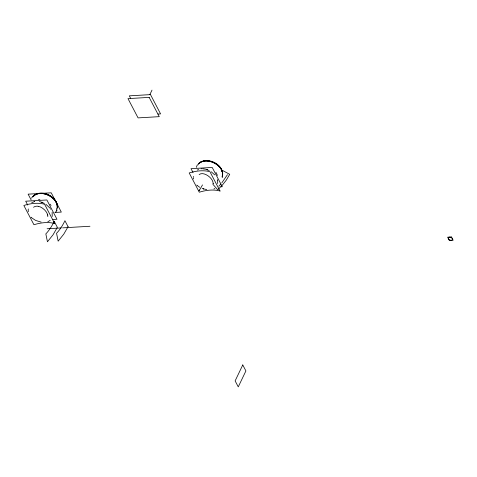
<?xml version="1.0" encoding="UTF-8"?>
<svg xmlns="http://www.w3.org/2000/svg" width="477" height="477" viewBox="0 0 477 477"><rect width="100%" height="100%" fill="white"/><g stroke="black" fill="none" stroke-linecap="round" stroke-linejoin="round"><path stroke-width="0.72" d="M28.191 210.381L28.286 211.752M193.531 177.861L193.596 178.988M47.831 215.932L47.807 216.325L47.539 214.328M213.159 183.675C213.386 178.052 203.435 171.004 199.153 174.6M28.203 209.904L28.31 208.956M57.473 206.69C57.234 196.107 40.897 188.439 33.217 196.291M193.561 177.146L193.656 176.436M213.147 183.806L213.195 183.383M217.673 183.55L217.667 180.664M222.55 175.238C223.314 164.422 207.101 156.605 198.891 163.462M222.64 175.053C223.671 164.183 207.197 156.212 199.016 163.2M52.243 216.451L52.118 212.295M196.291 167.385L197.341 164.821M222.676 176.454L222.199 177.671M57.037 208.33L57.294 207.573M227.457 174.683L221.823 182.87M199.475 189.965L199.07 190.901L202.504 184.909M149.832 94.673L152.008 90.135M55.559 212.205L56.596 210.679M56.852 210.19L57.031 209.856L56.417 211.013M31.56 198.164L32.567 196.59M197.991 164.893L198.325 164.267A13.368 8.592 25.6 0 1 213.446 162.699A13.368 8.592 25.6 0 1 222.509 175.321M32.985 196.78L33.551 195.981M220.762 184.116L218.83 186.245M50.258 220.291L47.813 221.793M33.581 207.316L33.813 207.119C33.837 206.857 36.52 205.808 38.077 206.267M34.183 195.326C42.668 189.918 56.888 196.745 57.347 206.952M31.715 202.773L34.594 201.497M214.823 188.457L213.911 188.981M197.412 170.003L198.593 169.389M34.308 201.568L34.761 201.455M38.422 199.72L39.943 199.613M201.067 168.786L201.568 168.745M157.935 114.039L160.582 113.89L150.493 94.613L129.315 95.847L130.656 98.417M220.976 186.799L222.3 186.722L212.211 167.445L191.027 168.679L193.048 172.537M54.819 212.462L61.318 212.086L51.236 192.809L28.125 194.157L31.148 199.941M52.983 219.468L56.96 219.241L46.871 199.964L25.686 201.199L27.702 205.056M47.098 228.763L61.139 227.946M62.618 227.857L89.962 226.265M202.6 168.733L205.861 169.257L209.188 170.563M206.779 189.613L203.303 188.826L203.59 188.916M38.208 206.285C41.642 206.845 46.126 210.327 47.527 214.286M41.147 222.091L35.709 220.481L31.631 217.792M39.412 201.509L44.367 203.363M203.572 188.91L202.153 188.427M207.578 169.842L206.97 169.615M41.69 202.159L42.238 202.361M199.744 187.294L197.389 185.648M211.233 171.78L214.71 174.874M45.887 204.299L49.942 208.103M197.18 185.464L196.774 185.082M31.428 217.601L31.047 217.208M212.897 184.301L217.739 189.816L222.473 184.957L226.307 180.115L229.723 174.332L222.431 170.396A71.955 54.962 32.3 0 1 221.954 171.35M50.055 204.186L51.057 205.474M215.938 172.31L217.47 175.423M50.431 208.771L50.729 209.224M54.223 221.346L57.353 227.332L53.036 234.797L47.444 241.791L45.84 233.891A71.955 35.942 86.7 0 0 54.217 221.34M217.399 179.549L217.625 180.443M199.153 163.51A13.046 8.383 25.6 0 1 213.505 162.454A13.046 8.383 25.6 0 1 222.526 174.123M221.62 169.931A13.368 8.592 25.6 0 1 222.014 176.573M32.967 196.78A13.368 8.592 25.6 0 1 49.316 195.82A13.368 8.592 25.6 0 1 56.459 209.457M33.807 196.029A13.046 8.383 25.6 0 1 48.165 194.974A13.046 8.383 25.6 0 1 57.18 206.642M242.769 364.941L235.131 380.879L238.267 386.865L245.905 370.927L242.769 364.941M68.074 226.706L63.751 234.171L58.158 241.165L56.56 233.265A71.955 35.942 86.7 0 0 64.932 220.714L68.074 226.706M149.17 97.386L127.985 98.62L138.074 117.891L159.258 116.656L149.17 97.386M451.469 236.991L447.617 237.212L449.298 240.426L453.15 240.199L451.469 236.991M220.034 191.009L209.952 171.738A34.034 19.766 -27.6 0 0 189.196 172.948L199.285 192.219A34.034 19.766 -27.6 0 1 220.034 191.015M54.694 223.528L44.605 204.257A34.034 19.766 -27.6 0 0 23.85 205.468L33.939 224.739A34.034 19.766 -27.6 0 1 54.688 223.534M448.809 239.305A2.224 1.431 25.6 0 0 452.375 239.704A2.224 1.431 25.6 0 0 449.966 237.111A2.224 1.431 25.6 0 0 448.809 239.305"/></g></svg>
